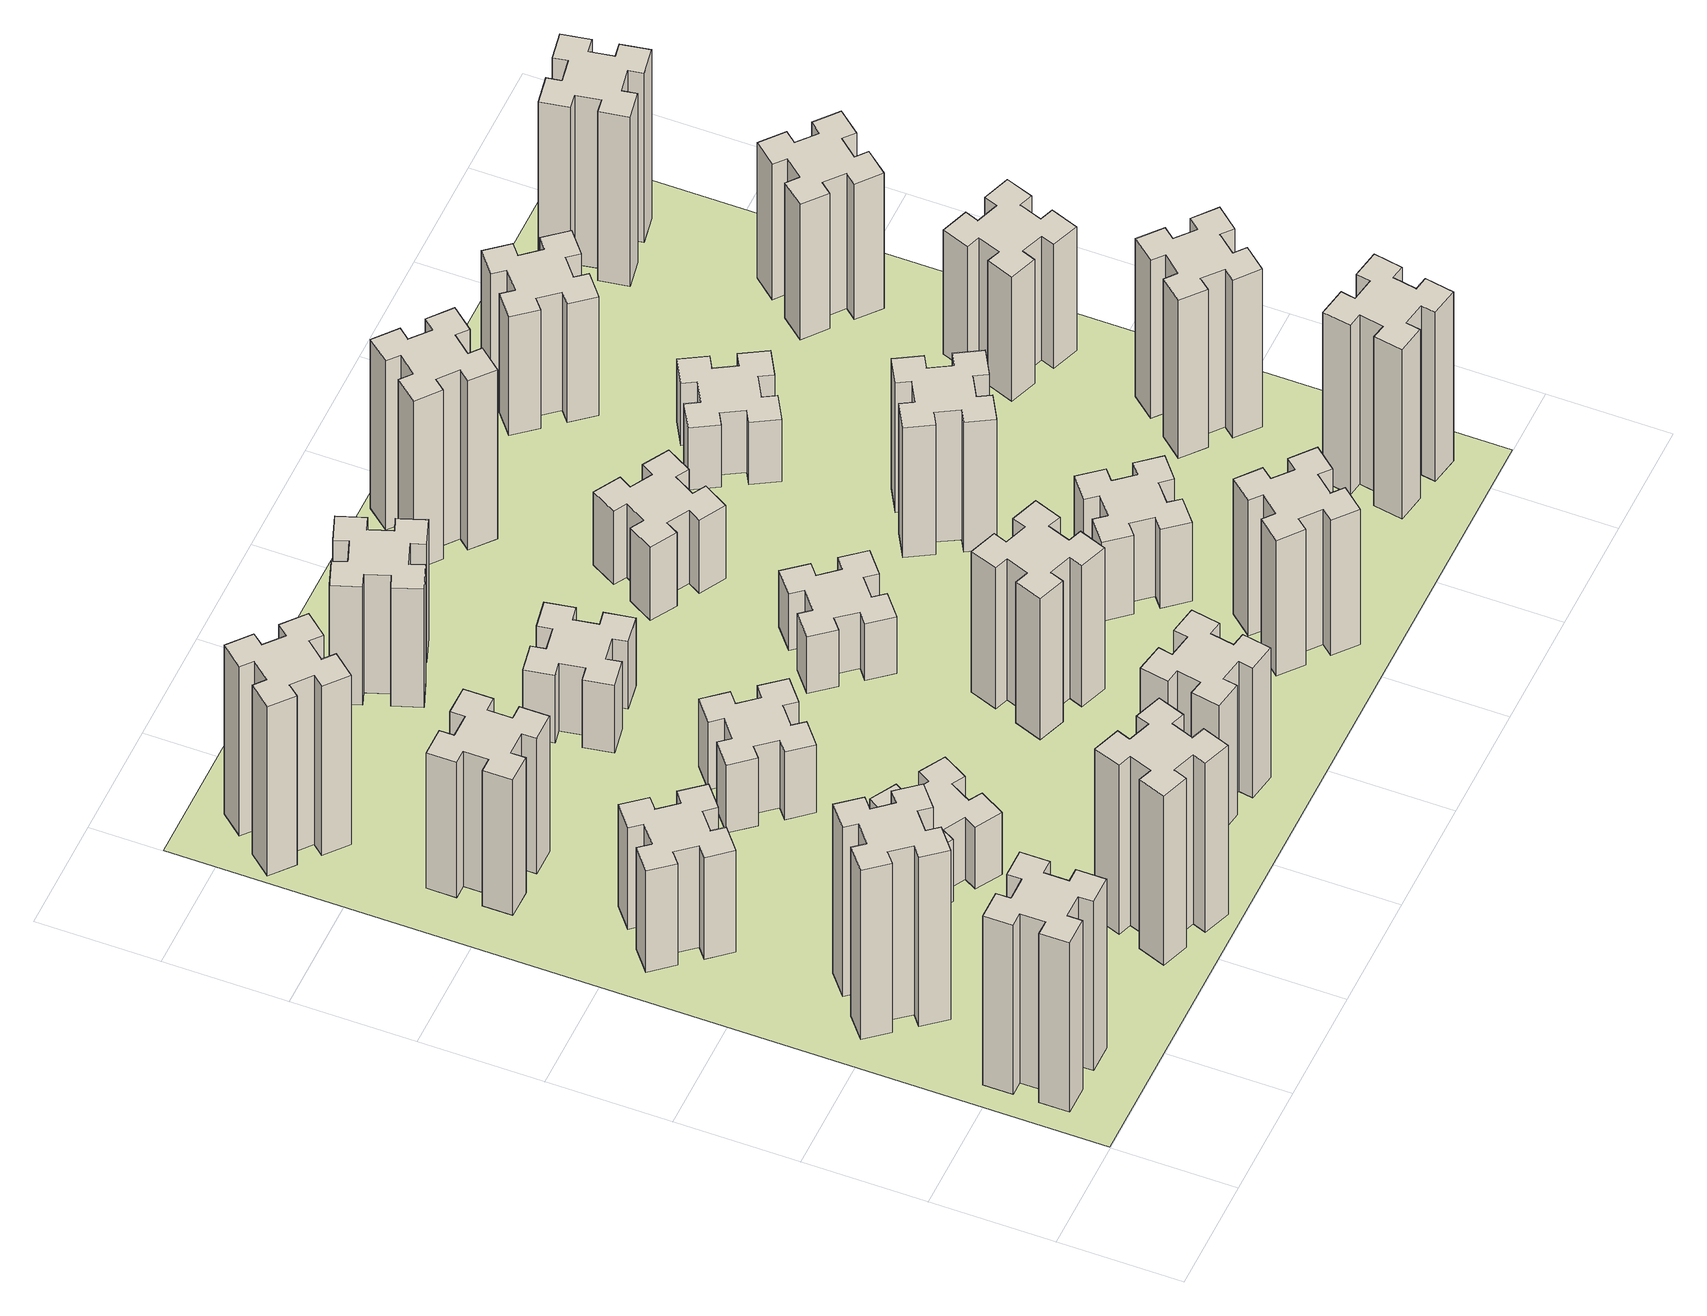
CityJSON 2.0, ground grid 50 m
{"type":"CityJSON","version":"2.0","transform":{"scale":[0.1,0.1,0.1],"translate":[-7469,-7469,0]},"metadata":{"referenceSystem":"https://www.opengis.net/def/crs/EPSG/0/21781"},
"CityObjects":{
"building1":{"type":"Building","attributes":{"class":"1000","function":"1000","usage":"1000","yearOfConstruction":2016,"roofType":"1000","measuredHeight":90,"storeysAboveGround":30,"storeysBelowGround":0},"geometry":[{"type":"Solid","lod":"1","boundaries":[[[[0,1,2,3,4,5,6,7,8,9,10,11,12,13,14,15,16,17,18,19]],[[17,16,20,21]],[[16,15,22,20]],[[15,14,23,22]],[[14,13,24,23]],[[13,12,25,24]],[[12,11,26,25]],[[11,10,27,26]],[[10,9,28,27]],[[9,8,29,28]],[[8,7,30,29]],[[7,6,31,30]],[[6,5,32,31]],[[5,4,33,32]],[[4,3,34,33]],[[3,2,35,34]],[[2,1,36,35]],[[1,0,37,36]],[[0,19,38,37]],[[19,18,39,38]],[[18,17,21,39]],[[24,25,26,27,28,29,30,31,32,33,34,35,36,37,38,39,21,20,22,23]]]]}]},
"building2":{"type":"Building","attributes":{"class":"1000","function":"1000","usage":"1000","yearOfConstruction":2016,"roofType":"1000","measuredHeight":90,"storeysAboveGround":30,"storeysBelowGround":0},"geometry":[{"type":"Solid","lod":"1","boundaries":[[[[40,41,42,43,44,45,46,47,48,49,50,51,52,53,54,55,56,57,58,59]],[[57,56,60,61]],[[56,55,62,60]],[[55,54,63,62]],[[54,53,64,63]],[[53,52,65,64]],[[52,51,66,65]],[[51,50,67,66]],[[50,49,68,67]],[[49,48,69,68]],[[48,47,70,69]],[[47,46,71,70]],[[46,45,72,71]],[[45,44,73,72]],[[44,43,74,73]],[[43,42,75,74]],[[42,41,76,75]],[[41,40,77,76]],[[40,59,78,77]],[[59,58,79,78]],[[58,57,61,79]],[[64,65,66,67,68,69,70,71,72,73,74,75,76,77,78,79,61,60,62,63]]]]}]},
"building3":{"type":"Building","attributes":{"class":"1000","function":"1000","usage":"1000","yearOfConstruction":2016,"roofType":"1000","measuredHeight":54,"storeysAboveGround":30,"storeysBelowGround":0},"geometry":[{"type":"Solid","lod":"1","boundaries":[[[[80,81,82,83,84,85,86,87,88,89,90,91,92,93,94,95,96,97,98,99]],[[97,96,100,101]],[[96,95,102,100]],[[95,94,103,102]],[[94,93,104,103]],[[93,92,105,104]],[[92,91,106,105]],[[91,90,107,106]],[[90,89,108,107]],[[89,88,109,108]],[[88,87,110,109]],[[87,86,111,110]],[[86,85,112,111]],[[85,84,113,112]],[[84,83,114,113]],[[83,82,115,114]],[[82,81,116,115]],[[81,80,117,116]],[[80,99,118,117]],[[99,98,119,118]],[[98,97,101,119]],[[104,105,106,107,108,109,110,111,112,113,114,115,116,117,118,119,101,100,102,103]]]]}]},
"building4":{"type":"Building","attributes":{"class":"1000","function":"1000","usage":"1000","yearOfConstruction":2016,"roofType":"1000","measuredHeight":72,"storeysAboveGround":30,"storeysBelowGround":0},"geometry":[{"type":"Solid","lod":"1","boundaries":[[[[120,121,122,123,124,125,126,127,128,129,130,131,132,133,134,135,136,137,138,139]],[[137,136,140,141]],[[136,135,142,140]],[[135,134,143,142]],[[134,133,144,143]],[[133,132,145,144]],[[132,131,146,145]],[[131,130,147,146]],[[130,129,148,147]],[[129,128,149,148]],[[128,127,150,149]],[[127,126,151,150]],[[126,125,152,151]],[[125,124,153,152]],[[124,123,154,153]],[[123,122,155,154]],[[122,121,156,155]],[[121,120,157,156]],[[120,139,158,157]],[[139,138,159,158]],[[138,137,141,159]],[[144,145,146,147,148,149,150,151,152,153,154,155,156,157,158,159,141,140,142,143]]]]}]},
"building5":{"type":"Building","attributes":{"class":"1000","function":"1000","usage":"1000","yearOfConstruction":2016,"roofType":"1000","measuredHeight":90,"storeysAboveGround":30,"storeysBelowGround":0},"geometry":[{"type":"Solid","lod":"1","boundaries":[[[[160,161,162,163,164,165,166,167,168,169,170,171,172,173,174,175,176,177,178,179]],[[177,176,180,181]],[[176,175,182,180]],[[175,174,183,182]],[[174,173,184,183]],[[173,172,185,184]],[[172,171,186,185]],[[171,170,187,186]],[[170,169,188,187]],[[169,168,189,188]],[[168,167,190,189]],[[167,166,191,190]],[[166,165,192,191]],[[165,164,193,192]],[[164,163,194,193]],[[163,162,195,194]],[[162,161,196,195]],[[161,160,197,196]],[[160,179,198,197]],[[179,178,199,198]],[[178,177,181,199]],[[184,185,186,187,188,189,190,191,192,193,194,195,196,197,198,199,181,180,182,183]]]]}]},
"building6":{"type":"Building","attributes":{"class":"1000","function":"1000","usage":"1000","yearOfConstruction":2016,"roofType":"1000","measuredHeight":90,"storeysAboveGround":30,"storeysBelowGround":0},"geometry":[{"type":"Solid","lod":"1","boundaries":[[[[200,201,202,203,204,205,206,207,208,209,210,211,212,213,214,215,216,217,218,219]],[[217,216,220,221]],[[216,215,222,220]],[[215,214,223,222]],[[214,213,224,223]],[[213,212,225,224]],[[212,211,226,225]],[[211,210,227,226]],[[210,209,228,227]],[[209,208,229,228]],[[208,207,230,229]],[[207,206,231,230]],[[206,205,232,231]],[[205,204,233,232]],[[204,203,234,233]],[[203,202,235,234]],[[202,201,236,235]],[[201,200,237,236]],[[200,219,238,237]],[[219,218,239,238]],[[218,217,221,239]],[[224,225,226,227,228,229,230,231,232,233,234,235,236,237,238,239,221,220,222,223]]]]}]},
"building7":{"type":"Building","attributes":{"class":"1000","function":"1000","usage":"1000","yearOfConstruction":2016,"roofType":"1000","measuredHeight":33,"storeysAboveGround":30,"storeysBelowGround":0},"geometry":[{"type":"Solid","lod":"1","boundaries":[[[[240,241,242,243,244,245,246,247,248,249,250,251,252,253,254,255,256,257,258,259]],[[257,256,260,261]],[[256,255,262,260]],[[255,254,263,262]],[[254,253,264,263]],[[253,252,265,264]],[[252,251,266,265]],[[251,250,267,266]],[[250,249,268,267]],[[249,248,269,268]],[[248,247,270,269]],[[247,246,271,270]],[[246,245,272,271]],[[245,244,273,272]],[[244,243,274,273]],[[243,242,275,274]],[[242,241,276,275]],[[241,240,277,276]],[[240,259,278,277]],[[259,258,279,278]],[[258,257,261,279]],[[264,265,266,267,268,269,270,271,272,273,274,275,276,277,278,279,261,260,262,263]]]]}]},
"building8":{"type":"Building","attributes":{"class":"1000","function":"1000","usage":"1000","yearOfConstruction":2016,"roofType":"1000","measuredHeight":36,"storeysAboveGround":30,"storeysBelowGround":0},"geometry":[{"type":"Solid","lod":"1","boundaries":[[[[280,281,282,283,284,285,286,287,288,289,290,291,292,293,294,295,296,297,298,299]],[[297,296,300,301]],[[296,295,302,300]],[[295,294,303,302]],[[294,293,304,303]],[[293,292,305,304]],[[292,291,306,305]],[[291,290,307,306]],[[290,289,308,307]],[[289,288,309,308]],[[288,287,310,309]],[[287,286,311,310]],[[286,285,312,311]],[[285,284,313,312]],[[284,283,314,313]],[[283,282,315,314]],[[282,281,316,315]],[[281,280,317,316]],[[280,299,318,317]],[[299,298,319,318]],[[298,297,301,319]],[[304,305,306,307,308,309,310,311,312,313,314,315,316,317,318,319,301,300,302,303]]]]}]},
"building9":{"type":"Building","attributes":{"class":"1000","function":"1000","usage":"1000","yearOfConstruction":2016,"roofType":"1000","measuredHeight":69,"storeysAboveGround":30,"storeysBelowGround":0},"geometry":[{"type":"Solid","lod":"1","boundaries":[[[[320,321,322,323,324,325,326,327,328,329,330,331,332,333,334,335,336,337,338,339]],[[337,336,340,341]],[[336,335,342,340]],[[335,334,343,342]],[[334,333,344,343]],[[333,332,345,344]],[[332,331,346,345]],[[331,330,347,346]],[[330,329,348,347]],[[329,328,349,348]],[[328,327,350,349]],[[327,326,351,350]],[[326,325,352,351]],[[325,324,353,352]],[[324,323,354,353]],[[323,322,355,354]],[[322,321,356,355]],[[321,320,357,356]],[[320,339,358,357]],[[339,338,359,358]],[[338,337,341,359]],[[344,345,346,347,348,349,350,351,352,353,354,355,356,357,358,359,341,340,342,343]]]]}]},
"building10":{"type":"Building","attributes":{"class":"1000","function":"1000","usage":"1000","yearOfConstruction":2016,"roofType":"1000","measuredHeight":36,"storeysAboveGround":30,"storeysBelowGround":0},"geometry":[{"type":"Solid","lod":"1","boundaries":[[[[360,361,362,363,364,365,366,367,368,369,370,371,372,373,374,375,376,377,378,379]],[[377,376,380,381]],[[376,375,382,380]],[[375,374,383,382]],[[374,373,384,383]],[[373,372,385,384]],[[372,371,386,385]],[[371,370,387,386]],[[370,369,388,387]],[[369,368,389,388]],[[368,367,390,389]],[[367,366,391,390]],[[366,365,392,391]],[[365,364,393,392]],[[364,363,394,393]],[[363,362,395,394]],[[362,361,396,395]],[[361,360,397,396]],[[360,379,398,397]],[[379,378,399,398]],[[378,377,381,399]],[[384,385,386,387,388,389,390,391,392,393,394,395,396,397,398,399,381,380,382,383]]]]}]},
"building11":{"type":"Building","attributes":{"class":"1000","function":"1000","usage":"1000","yearOfConstruction":2016,"roofType":"1000","measuredHeight":63,"storeysAboveGround":30,"storeysBelowGround":0},"geometry":[{"type":"Solid","lod":"1","boundaries":[[[[400,401,402,403,404,405,406,407,408,409,410,411,412,413,414,415,416,417,418,419]],[[417,416,420,421]],[[416,415,422,420]],[[415,414,423,422]],[[414,413,424,423]],[[413,412,425,424]],[[412,411,426,425]],[[411,410,427,426]],[[410,409,428,427]],[[409,408,429,428]],[[408,407,430,429]],[[407,406,431,430]],[[406,405,432,431]],[[405,404,433,432]],[[404,403,434,433]],[[403,402,435,434]],[[402,401,436,435]],[[401,400,437,436]],[[400,419,438,437]],[[419,418,439,438]],[[418,417,421,439]],[[424,425,426,427,428,429,430,431,432,433,434,435,436,437,438,439,421,420,422,423]]]]}]},
"building12":{"type":"Building","attributes":{"class":"1000","function":"1000","usage":"1000","yearOfConstruction":2016,"roofType":"1000","measuredHeight":75,"storeysAboveGround":30,"storeysBelowGround":0},"geometry":[{"type":"Solid","lod":"1","boundaries":[[[[440,441,442,443,444,445,446,447,448,449,450,451,452,453,454,455,456,457,458,459]],[[457,456,460,461]],[[456,455,462,460]],[[455,454,463,462]],[[454,453,464,463]],[[453,452,465,464]],[[452,451,466,465]],[[451,450,467,466]],[[450,449,468,467]],[[449,448,469,468]],[[448,447,470,469]],[[447,446,471,470]],[[446,445,472,471]],[[445,444,473,472]],[[444,443,474,473]],[[443,442,475,474]],[[442,441,476,475]],[[441,440,477,476]],[[440,459,478,477]],[[459,458,479,478]],[[458,457,461,479]],[[464,465,466,467,468,469,470,471,472,473,474,475,476,477,478,479,461,460,462,463]]]]}]},
"building13":{"type":"Building","attributes":{"class":"1000","function":"1000","usage":"1000","yearOfConstruction":2016,"roofType":"1000","measuredHeight":30,"storeysAboveGround":30,"storeysBelowGround":0},"geometry":[{"type":"Solid","lod":"1","boundaries":[[[[480,481,482,483,484,485,486,487,488,489,490,491,492,493,494,495,496,497,498,499]],[[497,496,500,501]],[[496,495,502,500]],[[495,494,503,502]],[[494,493,504,503]],[[493,492,505,504]],[[492,491,506,505]],[[491,490,507,506]],[[490,489,508,507]],[[489,488,509,508]],[[488,487,510,509]],[[487,486,511,510]],[[486,485,512,511]],[[485,484,513,512]],[[484,483,514,513]],[[483,482,515,514]],[[482,481,516,515]],[[481,480,517,516]],[[480,499,518,517]],[[499,498,519,518]],[[498,497,501,519]],[[504,505,506,507,508,509,510,511,512,513,514,515,516,517,518,519,501,500,502,503]]]]}]},
"building14":{"type":"Building","attributes":{"class":"1000","function":"1000","usage":"1000","yearOfConstruction":2016,"roofType":"1000","measuredHeight":72,"storeysAboveGround":30,"storeysBelowGround":0},"geometry":[{"type":"Solid","lod":"1","boundaries":[[[[520,521,522,523,524,525,526,527,528,529,530,531,532,533,534,535,536,537,538,539]],[[537,536,540,541]],[[536,535,542,540]],[[535,534,543,542]],[[534,533,544,543]],[[533,532,545,544]],[[532,531,546,545]],[[531,530,547,546]],[[530,529,548,547]],[[529,528,549,548]],[[528,527,550,549]],[[527,526,551,550]],[[526,525,552,551]],[[525,524,553,552]],[[524,523,554,553]],[[523,522,555,554]],[[522,521,556,555]],[[521,520,557,556]],[[520,539,558,557]],[[539,538,559,558]],[[538,537,541,559]],[[544,545,546,547,548,549,550,551,552,553,554,555,556,557,558,559,541,540,542,543]]]]}]},
"building15":{"type":"Building","attributes":{"class":"1000","function":"1000","usage":"1000","yearOfConstruction":2016,"roofType":"1000","measuredHeight":39,"storeysAboveGround":30,"storeysBelowGround":0},"geometry":[{"type":"Solid","lod":"1","boundaries":[[[[560,561,562,563,564,565,566,567,568,569,570,571,572,573,574,575,576,577,578,579]],[[577,576,580,581]],[[576,575,582,580]],[[575,574,583,582]],[[574,573,584,583]],[[573,572,585,584]],[[572,571,586,585]],[[571,570,587,586]],[[570,569,588,587]],[[569,568,589,588]],[[568,567,590,589]],[[567,566,591,590]],[[566,565,592,591]],[[565,564,593,592]],[[564,563,594,593]],[[563,562,595,594]],[[562,561,596,595]],[[561,560,597,596]],[[560,579,598,597]],[[579,578,599,598]],[[578,577,581,599]],[[584,585,586,587,588,589,590,591,592,593,594,595,596,597,598,599,581,580,582,583]]]]}]},
"building16":{"type":"Building","attributes":{"class":"1000","function":"1000","usage":"1000","yearOfConstruction":2016,"roofType":"1000","measuredHeight":90,"storeysAboveGround":30,"storeysBelowGround":0},"geometry":[{"type":"Solid","lod":"1","boundaries":[[[[600,601,602,603,604,605,606,607,608,609,610,611,612,613,614,615,616,617,618,619]],[[617,616,620,621]],[[616,615,622,620]],[[615,614,623,622]],[[614,613,624,623]],[[613,612,625,624]],[[612,611,626,625]],[[611,610,627,626]],[[610,609,628,627]],[[609,608,629,628]],[[608,607,630,629]],[[607,606,631,630]],[[606,605,632,631]],[[605,604,633,632]],[[604,603,634,633]],[[603,602,635,634]],[[602,601,636,635]],[[601,600,637,636]],[[600,619,638,637]],[[619,618,639,638]],[[618,617,621,639]],[[624,625,626,627,628,629,630,631,632,633,634,635,636,637,638,639,621,620,622,623]]]]}]},
"building17":{"type":"Building","attributes":{"class":"1000","function":"1000","usage":"1000","yearOfConstruction":2016,"roofType":"1000","measuredHeight":42,"storeysAboveGround":30,"storeysBelowGround":0},"geometry":[{"type":"Solid","lod":"1","boundaries":[[[[640,641,642,643,644,645,646,647,648,649,650,651,652,653,654,655,656,657,658,659]],[[657,656,660,661]],[[656,655,662,660]],[[655,654,663,662]],[[654,653,664,663]],[[653,652,665,664]],[[652,651,666,665]],[[651,650,667,666]],[[650,649,668,667]],[[649,648,669,668]],[[648,647,670,669]],[[647,646,671,670]],[[646,645,672,671]],[[645,644,673,672]],[[644,643,674,673]],[[643,642,675,674]],[[642,641,676,675]],[[641,640,677,676]],[[640,659,678,677]],[[659,658,679,678]],[[658,657,661,679]],[[664,665,666,667,668,669,670,671,672,673,674,675,676,677,678,679,661,660,662,663]]]]}]},
"building18":{"type":"Building","attributes":{"class":"1000","function":"1000","usage":"1000","yearOfConstruction":2016,"roofType":"1000","measuredHeight":69,"storeysAboveGround":30,"storeysBelowGround":0},"geometry":[{"type":"Solid","lod":"1","boundaries":[[[[680,681,682,683,684,685,686,687,688,689,690,691,692,693,694,695,696,697,698,699]],[[697,696,700,701]],[[696,695,702,700]],[[695,694,703,702]],[[694,693,704,703]],[[693,692,705,704]],[[692,691,706,705]],[[691,690,707,706]],[[690,689,708,707]],[[689,688,709,708]],[[688,687,710,709]],[[687,686,711,710]],[[686,685,712,711]],[[685,684,713,712]],[[684,683,714,713]],[[683,682,715,714]],[[682,681,716,715]],[[681,680,717,716]],[[680,699,718,717]],[[699,698,719,718]],[[698,697,701,719]],[[704,705,706,707,708,709,710,711,712,713,714,715,716,717,718,719,701,700,702,703]]]]}]},
"building19":{"type":"Building","attributes":{"class":"1000","function":"1000","usage":"1000","yearOfConstruction":2016,"roofType":"1000","measuredHeight":33,"storeysAboveGround":30,"storeysBelowGround":0},"geometry":[{"type":"Solid","lod":"1","boundaries":[[[[720,721,722,723,724,725,726,727,728,729,730,731,732,733,734,735,736,737,738,739]],[[737,736,740,741]],[[736,735,742,740]],[[735,734,743,742]],[[734,733,744,743]],[[733,732,745,744]],[[732,731,746,745]],[[731,730,747,746]],[[730,729,748,747]],[[729,728,749,748]],[[728,727,750,749]],[[727,726,751,750]],[[726,725,752,751]],[[725,724,753,752]],[[724,723,754,753]],[[723,722,755,754]],[[722,721,756,755]],[[721,720,757,756]],[[720,739,758,757]],[[739,738,759,758]],[[738,737,741,759]],[[744,745,746,747,748,749,750,751,752,753,754,755,756,757,758,759,741,740,742,743]]]]}]},
"building20":{"type":"Building","attributes":{"class":"1000","function":"1000","usage":"1000","yearOfConstruction":2016,"roofType":"1000","measuredHeight":90,"storeysAboveGround":30,"storeysBelowGround":0},"geometry":[{"type":"Solid","lod":"1","boundaries":[[[[760,761,762,763,764,765,766,767,768,769,770,771,772,773,774,775,776,777,778,779]],[[777,776,780,781]],[[776,775,782,780]],[[775,774,783,782]],[[774,773,784,783]],[[773,772,785,784]],[[772,771,786,785]],[[771,770,787,786]],[[770,769,788,787]],[[769,768,789,788]],[[768,767,790,789]],[[767,766,791,790]],[[766,765,792,791]],[[765,764,793,792]],[[764,763,794,793]],[[763,762,795,794]],[[762,761,796,795]],[[761,760,797,796]],[[760,779,798,797]],[[779,778,799,798]],[[778,777,781,799]],[[784,785,786,787,788,789,790,791,792,793,794,795,796,797,798,799,781,780,782,783]]]]}]},
"building21":{"type":"Building","attributes":{"class":"1000","function":"1000","usage":"1000","yearOfConstruction":2016,"roofType":"1000","measuredHeight":63,"storeysAboveGround":30,"storeysBelowGround":0},"geometry":[{"type":"Solid","lod":"1","boundaries":[[[[800,801,802,803,804,805,806,807,808,809,810,811,812,813,814,815,816,817,818,819]],[[817,816,820,821]],[[816,815,822,820]],[[815,814,823,822]],[[814,813,824,823]],[[813,812,825,824]],[[812,811,826,825]],[[811,810,827,826]],[[810,809,828,827]],[[809,808,829,828]],[[808,807,830,829]],[[807,806,831,830]],[[806,805,832,831]],[[805,804,833,832]],[[804,803,834,833]],[[803,802,835,834]],[[802,801,836,835]],[[801,800,837,836]],[[800,819,838,837]],[[819,818,839,838]],[[818,817,821,839]],[[824,825,826,827,828,829,830,831,832,833,834,835,836,837,838,839,821,820,822,823]]]]}]},
"building22":{"type":"Building","attributes":{"class":"1000","function":"1000","usage":"1000","yearOfConstruction":2016,"roofType":"1000","measuredHeight":84,"storeysAboveGround":30,"storeysBelowGround":0},"geometry":[{"type":"Solid","lod":"1","boundaries":[[[[840,841,842,843,844,845,846,847,848,849,850,851,852,853,854,855,856,857,858,859]],[[857,856,860,861]],[[856,855,862,860]],[[855,854,863,862]],[[854,853,864,863]],[[853,852,865,864]],[[852,851,866,865]],[[851,850,867,866]],[[850,849,868,867]],[[849,848,869,868]],[[848,847,870,869]],[[847,846,871,870]],[[846,845,872,871]],[[845,844,873,872]],[[844,843,874,873]],[[843,842,875,874]],[[842,841,876,875]],[[841,840,877,876]],[[840,859,878,877]],[[859,858,879,878]],[[858,857,861,879]],[[864,865,866,867,868,869,870,871,872,873,874,875,876,877,878,879,861,860,862,863]]]]}]},
"building23":{"type":"Building","attributes":{"class":"1000","function":"1000","usage":"1000","yearOfConstruction":2016,"roofType":"1000","measuredHeight":66,"storeysAboveGround":30,"storeysBelowGround":0},"geometry":[{"type":"Solid","lod":"1","boundaries":[[[[880,881,882,883,884,885,886,887,888,889,890,891,892,893,894,895,896,897,898,899]],[[897,896,900,901]],[[896,895,902,900]],[[895,894,903,902]],[[894,893,904,903]],[[893,892,905,904]],[[892,891,906,905]],[[891,890,907,906]],[[890,889,908,907]],[[889,888,909,908]],[[888,887,910,909]],[[887,886,911,910]],[[886,885,912,911]],[[885,884,913,912]],[[884,883,914,913]],[[883,882,915,914]],[[882,881,916,915]],[[881,880,917,916]],[[880,899,918,917]],[[899,898,919,918]],[[898,897,901,919]],[[904,905,906,907,908,909,910,911,912,913,914,915,916,917,918,919,901,900,902,903]]]]}]},
"building24":{"type":"Building","attributes":{"class":"1000","function":"1000","usage":"1000","yearOfConstruction":2016,"roofType":"1000","measuredHeight":72,"storeysAboveGround":30,"storeysBelowGround":0},"geometry":[{"type":"Solid","lod":"1","boundaries":[[[[920,921,922,923,924,925,926,927,928,929,930,931,932,933,934,935,936,937,938,939]],[[937,936,940,941]],[[936,935,942,940]],[[935,934,943,942]],[[934,933,944,943]],[[933,932,945,944]],[[932,931,946,945]],[[931,930,947,946]],[[930,929,948,947]],[[929,928,949,948]],[[928,927,950,949]],[[927,926,951,950]],[[926,925,952,951]],[[925,924,953,952]],[[924,923,954,953]],[[923,922,955,954]],[[922,921,956,955]],[[921,920,957,956]],[[920,939,958,957]],[[939,938,959,958]],[[938,937,941,959]],[[944,945,946,947,948,949,950,951,952,953,954,955,956,957,958,959,941,940,942,943]]]]}]},
"building25":{"type":"Building","attributes":{"class":"1000","function":"1000","usage":"1000","yearOfConstruction":2016,"roofType":"1000","measuredHeight":90,"storeysAboveGround":30,"storeysBelowGround":0},"geometry":[{"type":"Solid","lod":"1","boundaries":[[[[960,961,962,963,964,965,966,967,968,969,970,971,972,973,974,975,976,977,978,979]],[[977,976,980,981]],[[976,975,982,980]],[[975,974,983,982]],[[974,973,984,983]],[[973,972,985,984]],[[972,971,986,985]],[[971,970,987,986]],[[970,969,988,987]],[[969,968,989,988]],[[968,967,990,989]],[[967,966,991,990]],[[966,965,992,991]],[[965,964,993,992]],[[964,963,994,993]],[[963,962,995,994]],[[962,961,996,995]],[[961,960,997,996]],[[960,979,998,997]],[[979,978,999,998]],[[978,977,981,999]],[[984,985,986,987,988,989,990,991,992,993,994,995,996,997,998,999,981,980,982,983]]]]}]},
"landuse1":{"type":"LandUse","attributes":{"name":"plot1","function":"1010"},"geometry":[{"type":"MultiSurface","lod":"1","boundaries":[[[1000,1001,1002,1003]]]}]}
},
"vertices":[
[165,425,0],[165,325,0],[105,325,0],[105,205,0],[225,205,0],[225,265,0],[325,265,0],[325,205,0],[445,205,0],[445,325,0],[385,325,0],[385,425,0],[445,425,0],[445,545,0],[325,545,0],[325,485,0],[225,485,0],[225,545,0],[105,545,0],[105,425,0],[225,485,900],[225,545,900],[325,485,900],[325,545,900],[445,545,900],[445,425,900],[385,425,900],[385,325,900],[445,325,900],[445,205,900],[325,205,900],[325,265,900],[225,265,900],[225,205,900],[105,205,900],[105,325,900],[165,325,900],[165,425,900],[105,425,900],[105,545,900],
[492,1048,0],[427,1124,0],[473,1163,0],[396,1255,0],[304,1178,0],[343,1132,0],[266,1067,0],[228,1113,0],[136,1036,0],[213,944,0],[259,983,0],[323,906,0],[277,868,0],[354,776,0],[446,853,0],[408,899,0],[484,963,0],[523,917,0],[615,994,0],[538,1086,0],[484,963,900],[523,917,900],[408,899,900],[446,853,900],[354,776,900],[277,868,900],[323,906,900],[259,983,900],[213,944,900],[136,1036,900],[228,1113,900],[266,1067,900],[343,1132,900],[304,1178,900],[396,1255,900],[473,1163,900],[427,1124,900],[492,1048,900],[538,1086,900],[615,994,900],
[408,1739,0],[484,1803,0],[523,1757,0],[615,1834,0],[538,1926,0],[492,1888,0],[427,1964,0],[473,2003,0],[396,2095,0],[304,2018,0],[343,1972,0],[266,1907,0],[228,1953,0],[136,1876,0],[213,1784,0],[259,1823,0],[323,1746,0],[277,1708,0],[354,1616,0],[446,1693,0],[323,1746,540],[277,1708,540],[259,1823,540],[213,1784,540],[136,1876,540],[228,1953,540],[266,1907,540],[343,1972,540],[304,2018,540],[396,2095,540],[473,2003,540],[427,1964,540],[492,1888,540],[538,1926,540],[615,1834,540],[523,1757,540],[484,1803,540],[408,1739,540],[446,1693,540],[354,1616,540],
[485,2545,0],[485,2645,0],[545,2645,0],[545,2765,0],[425,2765,0],[425,2705,0],[325,2705,0],[325,2765,0],[205,2765,0],[205,2645,0],[265,2645,0],[265,2545,0],[205,2545,0],[205,2425,0],[325,2425,0],[325,2485,0],[425,2485,0],[425,2425,0],[545,2425,0],[545,2545,0],[425,2485,720],[425,2425,720],[325,2485,720],[325,2425,720],[205,2425,720],[205,2545,720],[265,2545,720],[265,2645,720],[205,2645,720],[205,2765,720],[325,2765,720],[325,2705,720],[425,2705,720],[425,2765,720],[545,2765,720],[545,2645,720],[485,2645,720],[485,2545,720],[545,2545,720],[545,2425,720],
[1029,360,0],[995,266,0],[939,287,0],[897,174,0],[1010,133,0],[1031,189,0],[1125,155,0],[1104,99,0],[1217,57,0],[1258,170,0],[1202,191,0],[1236,285,0],[1292,264,0],[1333,377,0],[1220,418,0],[1200,362,0],[1106,396,0],[1127,452,0],[1014,493,0],[973,380,0],[1106,396,900],[1127,452,900],[1200,362,900],[1220,418,900],[1333,377,900],[1292,264,900],[1236,285,900],[1202,191,900],[1258,170,900],[1217,57,900],[1104,99,900],[1125,155,900],[1031,189,900],[1010,133,900],[897,174,900],[939,287,900],[995,266,900],[1029,360,900],[973,380,900],[1014,493,900],
[384,3387,0],[308,3452,0],[346,3498,0],[254,3575,0],[177,3483,0],[223,3444,0],[159,3368,0],[113,3406,0],[36,3314,0],[128,3237,0],[166,3283,0],[243,3219,0],[204,3173,0],[296,3096,0],[373,3188,0],[327,3226,0],[392,3303,0],[438,3264,0],[515,3356,0],[423,3433,0],[392,3303,900],[438,3264,900],[327,3226,900],[373,3188,900],[296,3096,900],[204,3173,900],[243,3219,900],[166,3283,900],[128,3237,900],[36,3314,900],[113,3406,900],[159,3368,900],[223,3444,900],[177,3483,900],[254,3575,900],[346,3498,900],[308,3452,900],[384,3387,900],[423,3433,900],[515,3356,900],
[1086,1017,0],[1136,1104,0],[1188,1074,0],[1248,1178,0],[1144,1238,0],[1114,1186,0],[1027,1236,0],[1057,1288,0],[953,1348,0],[893,1244,0],[945,1214,0],[895,1127,0],[843,1157,0],[783,1053,0],[887,993,0],[917,1045,0],[1004,995,0],[974,943,0],[1078,883,0],[1138,987,0],[1004,995,330],[974,943,330],[917,1045,330],[887,993,330],[783,1053,330],[843,1157,330],[895,1127,330],[945,1214,330],[893,1244,330],[953,1348,330],[1057,1288,330],[1027,1236,330],[1114,1186,330],[1144,1238,330],[1248,1178,330],[1188,1074,330],[1136,1104,330],[1086,1017,330],[1138,987,330],[1078,883,330],
[1083,1972,0],[1006,1907,0],[968,1953,0],[876,1876,0],[953,1784,0],[999,1823,0],[1063,1746,0],[1017,1708,0],[1094,1616,0],[1186,1693,0],[1148,1739,0],[1224,1803,0],[1263,1757,0],[1355,1834,0],[1278,1926,0],[1232,1888,0],[1167,1964,0],[1213,2003,0],[1136,2095,0],[1044,2018,0],[1167,1964,360],[1213,2003,360],[1232,1888,360],[1278,1926,360],[1355,1834,360],[1263,1757,360],[1224,1803,360],[1148,1739,360],[1186,1693,360],[1094,1616,360],[1017,1708,360],[1063,1746,360],[999,1823,360],[953,1784,360],[876,1876,360],[968,1953,360],[1006,1907,360],[1083,1972,360],[1044,2018,360],[1136,2095,360],
[1824,475,0],[1725,492,0],[1736,551,0],[1617,572,0],[1597,454,0],[1656,444,0],[1638,345,0],[1579,356,0],[1558,237,0],[1677,217,0],[1687,276,0],[1785,258,0],[1775,199,0],[1893,178,0],[1914,297,0],[1855,307,0],[1872,405,0],[1931,395,0],[1952,513,0],[1834,534,0],[1872,405,690],[1931,395,690],[1855,307,690],[1914,297,690],[1893,178,690],[1775,199,690],[1785,258,690],[1687,276,690],[1677,217,690],[1558,237,690],[1579,356,690],[1638,345,690],[1656,444,690],[1597,454,690],[1617,572,690],[1736,551,690],[1725,492,690],[1824,475,690],[1834,534,690],[1952,513,690],
[1098,2625,0],[1116,2527,0],[1057,2517,0],[1077,2398,0],[1196,2419,0],[1185,2478,0],[1284,2496,0],[1294,2437,0],[1412,2457,0],[1391,2576,0],[1332,2565,0],[1315,2664,0],[1374,2674,0],[1353,2792,0],[1235,2771,0],[1245,2712,0],[1147,2695,0],[1137,2754,0],[1018,2733,0],[1039,2615,0],[1147,2695,360],[1137,2754,360],[1245,2712,360],[1235,2771,360],[1353,2792,360],[1374,2674,360],[1315,2664,360],[1332,2565,360],[1391,2576,360],[1412,2457,360],[1294,2437,360],[1284,2496,360],[1185,2478,360],[1196,2419,360],[1077,2398,360],[1057,2517,360],[1116,2527,360],[1098,2625,360],[1039,2615,360],[1018,2733,360],
[1125,3456,0],[1031,3422,0],[1010,3478,0],[897,3437,0],[939,3324,0],[995,3345,0],[1029,3251,0],[973,3230,0],[1014,3117,0],[1127,3159,0],[1106,3215,0],[1200,3249,0],[1220,3193,0],[1333,3234,0],[1292,3347,0],[1236,3326,0],[1202,3420,0],[1258,3440,0],[1217,3553,0],[1104,3512,0],[1202,3420,630],[1258,3440,630],[1236,3326,630],[1292,3347,630],[1333,3234,630],[1220,3193,630],[1200,3249,630],[1106,3215,630],[1127,3159,630],[1014,3117,630],[973,3230,630],[1029,3251,630],[995,3345,630],[939,3324,630],[897,3437,630],[1010,3478,630],[1031,3422,630],[1125,3456,630],[1104,3512,630],[1217,3553,630],
[1869,1200,0],[1835,1106,0],[1779,1127,0],[1737,1014,0],[1850,973,0],[1871,1029,0],[1965,995,0],[1944,939,0],[2057,897,0],[2098,1010,0],[2042,1031,0],[2076,1125,0],[2132,1104,0],[2173,1217,0],[2060,1258,0],[2040,1202,0],[1946,1236,0],[1967,1292,0],[1854,1333,0],[1813,1220,0],[1946,1236,750],[1967,1292,750],[2040,1202,750],[2060,1258,750],[2173,1217,750],[2132,1104,750],[2076,1125,750],[2042,1031,750],[2098,1010,750],[2057,897,750],[1944,939,750],[1965,995,750],[1871,1029,750],[1850,973,750],[1737,1014,750],[1779,1127,750],[1835,1106,750],[1869,1200,750],[1813,1220,750],[1854,1333,750],
[1972,1888,0],[1907,1964,0],[1953,2003,0],[1876,2095,0],[1784,2018,0],[1823,1972,0],[1746,1907,0],[1708,1953,0],[1616,1876,0],[1693,1784,0],[1739,1823,0],[1803,1746,0],[1757,1708,0],[1834,1616,0],[1926,1693,0],[1888,1739,0],[1964,1803,0],[2003,1757,0],[2095,1834,0],[2018,1926,0],[1964,1803,300],[2003,1757,300],[1888,1739,300],[1926,1693,300],[1834,1616,300],[1757,1708,300],[1803,1746,300],[1739,1823,300],[1693,1784,300],[1616,1876,300],[1708,1953,300],[1746,1907,300],[1823,1972,300],[1784,2018,300],[1876,2095,300],[1953,2003,300],[1907,1964,300],[1972,1888,300],[2018,1926,300],[2095,1834,300],
[2486,323,0],[2563,259,0],[2524,213,0],[2616,136,0],[2693,228,0],[2647,266,0],[2712,343,0],[2758,304,0],[2835,396,0],[2743,473,0],[2704,427,0],[2628,492,0],[2666,538,0],[2574,615,0],[2497,523,0],[2543,484,0],[2479,408,0],[2433,446,0],[2356,354,0],[2448,277,0],[2479,408,720],[2433,446,720],[2543,484,720],[2497,523,720],[2574,615,720],[2666,538,720],[2628,492,720],[2704,427,720],[2743,473,720],[2835,396,720],[2758,304,720],[2712,343,720],[2647,266,720],[2693,228,720],[2616,136,720],[2524,213,720],[2563,259,720],[2486,323,720],[2448,277,720],[2356,354,720],
[2026,2497,0],[2076,2584,0],[2128,2554,0],[2188,2658,0],[2084,2718,0],[2054,2666,0],[1967,2716,0],[1997,2768,0],[1893,2828,0],[1833,2724,0],[1885,2694,0],[1835,2607,0],[1783,2637,0],[1723,2533,0],[1827,2473,0],[1857,2525,0],[1944,2475,0],[1914,2423,0],[2018,2363,0],[2078,2467,0],[1944,2475,390],[1914,2423,390],[1857,2525,390],[1827,2473,390],[1723,2533,390],[1783,2637,390],[1835,2607,390],[1885,2694,390],[1833,2724,390],[1893,2828,390],[1997,2768,390],[1967,2716,390],[2054,2666,390],[2084,2718,390],[2188,2658,390],[2128,2554,390],[2076,2584,390],[2026,2497,390],[2078,2467,390],[2018,2363,390],
[1746,3383,0],[1823,3319,0],[1784,3273,0],[1876,3196,0],[1953,3288,0],[1907,3326,0],[1972,3403,0],[2018,3364,0],[2095,3456,0],[2003,3533,0],[1964,3487,0],[1888,3552,0],[1926,3598,0],[1834,3675,0],[1757,3583,0],[1803,3544,0],[1739,3468,0],[1693,3506,0],[1616,3414,0],[1708,3337,0],[1739,3468,900],[1693,3506,900],[1803,3544,900],[1757,3583,900],[1834,3675,900],[1926,3598,900],[1888,3552,900],[1964,3487,900],[2003,3533,900],[2095,3456,900],[2018,3364,900],[1972,3403,900],[1907,3326,900],[1953,3288,900],[1876,3196,900],[1784,3273,900],[1823,3319,900],[1746,3383,900],[1708,3337,900],[1616,3414,900],
[2563,1132,0],[2486,1067,0],[2448,1113,0],[2356,1036,0],[2433,944,0],[2479,983,0],[2543,906,0],[2497,868,0],[2574,776,0],[2666,853,0],[2628,899,0],[2704,963,0],[2743,917,0],[2835,994,0],[2758,1086,0],[2712,1048,0],[2647,1124,0],[2693,1163,0],[2616,1255,0],[2524,1178,0],[2647,1124,420],[2693,1163,420],[2712,1048,420],[2758,1086,420],[2835,994,420],[2743,917,420],[2704,963,420],[2628,899,420],[2666,853,420],[2574,776,420],[2497,868,420],[2543,906,420],[2479,983,420],[2433,944,420],[2356,1036,420],[2448,1113,420],[2486,1067,420],[2563,1132,420],[2524,1178,420],[2616,1255,420],
[2475,1744,0],[2525,1657,0],[2473,1627,0],[2533,1523,0],[2637,1583,0],[2607,1635,0],[2694,1685,0],[2724,1633,0],[2828,1693,0],[2768,1797,0],[2716,1767,0],[2666,1854,0],[2718,1884,0],[2658,1988,0],[2554,1928,0],[2584,1876,0],[2497,1826,0],[2467,1878,0],[2363,1818,0],[2423,1714,0],[2497,1826,690],[2467,1878,690],[2584,1876,690],[2554,1928,690],[2658,1988,690],[2718,1884,690],[2666,1854,690],[2716,1767,690],[2768,1797,690],[2828,1693,690],[2724,1633,690],[2694,1685,690],[2607,1635,690],[2637,1583,690],[2533,1523,690],[2473,1627,690],[2525,1657,690],[2475,1744,690],[2423,1714,690],[2363,1818,690],
[2607,2475,0],[2694,2525,0],[2724,2473,0],[2828,2533,0],[2768,2637,0],[2716,2607,0],[2666,2694,0],[2718,2724,0],[2658,2828,0],[2554,2768,0],[2584,2716,0],[2497,2666,0],[2467,2718,0],[2363,2658,0],[2423,2554,0],[2475,2584,0],[2525,2497,0],[2473,2467,0],[2533,2363,0],[2637,2423,0],[2525,2497,330],[2473,2467,330],[2475,2584,330],[2423,2554,330],[2363,2658,330],[2467,2718,330],[2497,2666,330],[2584,2716,330],[2554,2768,330],[2658,2828,330],[2718,2724,330],[2666,2694,330],[2716,2607,330],[2768,2637,330],[2828,2533,330],[2724,2473,330],[2694,2525,330],[2607,2475,330],[2637,2423,330],[2533,2363,330],
[3504,475,0],[3405,492,0],[3416,551,0],[3297,572,0],[3277,454,0],[3336,444,0],[3318,345,0],[3259,356,0],[3238,237,0],[3357,217,0],[3367,276,0],[3465,258,0],[3455,199,0],[3573,178,0],[3594,297,0],[3535,307,0],[3552,405,0],[3611,395,0],[3632,513,0],[3514,534,0],[3552,405,900],[3611,395,900],[3535,307,900],[3594,297,900],[3573,178,900],[3455,199,900],[3465,258,900],[3367,276,900],[3357,217,900],[3238,237,900],[3259,356,900],[3318,345,900],[3336,444,900],[3277,454,900],[3297,572,900],[3416,551,900],[3405,492,900],[3504,475,900],[3514,534,900],[3632,513,900],
[2712,3368,0],[2647,3444,0],[2693,3483,0],[2616,3575,0],[2524,3498,0],[2563,3452,0],[2486,3387,0],[2448,3433,0],[2356,3356,0],[2433,3264,0],[2479,3303,0],[2543,3226,0],[2497,3188,0],[2574,3096,0],[2666,3173,0],[2628,3219,0],[2704,3283,0],[2743,3237,0],[2835,3314,0],[2758,3406,0],[2704,3283,630],[2743,3237,630],[2628,3219,630],[2666,3173,630],[2574,3096,630],[2497,3188,630],[2543,3226,630],[2479,3303,630],[2433,3264,630],[2356,3356,630],[2448,3433,630],[2486,3387,630],[2563,3452,630],[2524,3498,630],[2616,3575,630],[2693,3483,630],[2647,3444,630],[2712,3368,630],[2758,3406,630],[2835,3314,630],
[3487,1006,0],[3552,1083,0],[3598,1044,0],[3675,1136,0],[3583,1213,0],[3544,1167,0],[3468,1232,0],[3506,1278,0],[3414,1355,0],[3337,1263,0],[3383,1224,0],[3319,1148,0],[3273,1186,0],[3196,1094,0],[3288,1017,0],[3326,1063,0],[3403,999,0],[3364,953,0],[3456,876,0],[3533,968,0],[3403,999,840],[3364,953,840],[3326,1063,840],[3288,1017,840],[3196,1094,840],[3273,1186,840],[3319,1148,840],[3383,1224,840],[3337,1263,840],[3414,1355,840],[3506,1278,840],[3468,1232,840],[3544,1167,840],[3583,1213,840],[3675,1136,840],[3598,1044,840],[3552,1083,840],[3487,1006,840],[3533,968,840],[3456,876,840],
[3520,1942,0],[3426,1976,0],[3447,2032,0],[3334,2073,0],[3293,1960,0],[3349,1940,0],[3315,1846,0],[3259,1867,0],[3217,1754,0],[3330,1713,0],[3351,1769,0],[3445,1735,0],[3424,1679,0],[3537,1637,0],[3578,1750,0],[3522,1771,0],[3556,1865,0],[3612,1844,0],[3653,1957,0],[3540,1998,0],[3556,1865,660],[3612,1844,660],[3522,1771,660],[3578,1750,660],[3537,1637,660],[3424,1679,660],[3445,1735,660],[3351,1769,660],[3330,1713,660],[3217,1754,660],[3259,1867,660],[3315,1846,660],[3349,1940,660],[3293,1960,660],[3334,2073,660],[3447,2032,660],[3426,1976,660],[3520,1942,660],[3540,1998,660],[3653,1957,660],
[3544,2647,0],[3468,2712,0],[3506,2758,0],[3414,2835,0],[3337,2743,0],[3383,2704,0],[3319,2628,0],[3273,2666,0],[3196,2574,0],[3288,2497,0],[3326,2543,0],[3403,2479,0],[3364,2433,0],[3456,2356,0],[3533,2448,0],[3487,2486,0],[3552,2563,0],[3598,2524,0],[3675,2616,0],[3583,2693,0],[3552,2563,720],[3598,2524,720],[3487,2486,720],[3533,2448,720],[3456,2356,720],[3364,2433,720],[3403,2479,720],[3326,2543,720],[3288,2497,720],[3196,2574,720],[3273,2666,720],[3319,2628,720],[3383,2704,720],[3337,2743,720],[3414,2835,720],[3506,2758,720],[3468,2712,720],[3544,2647,720],[3583,2693,720],[3675,2616,720],
[3218,3465,0],[3236,3367,0],[3177,3357,0],[3197,3238,0],[3316,3259,0],[3305,3318,0],[3404,3336,0],[3414,3277,0],[3532,3297,0],[3511,3416,0],[3452,3405,0],[3435,3504,0],[3494,3514,0],[3473,3632,0],[3355,3611,0],[3365,3552,0],[3267,3535,0],[3257,3594,0],[3138,3573,0],[3159,3455,0],[3267,3535,900],[3257,3594,900],[3365,3552,900],[3355,3611,900],[3473,3632,900],[3494,3514,900],[3435,3504,900],[3452,3405,900],[3511,3416,900],[3532,3297,900],[3414,3277,900],[3404,3336,900],[3305,3318,900],[3316,3259,900],[3197,3238,900],[3177,3357,900],[3236,3367,900],[3218,3465,900],[3159,3455,900],[3138,3573,900],
[5,3705,0],[3705,3705,0],[3705,5,0],[5,5,0]
]}
